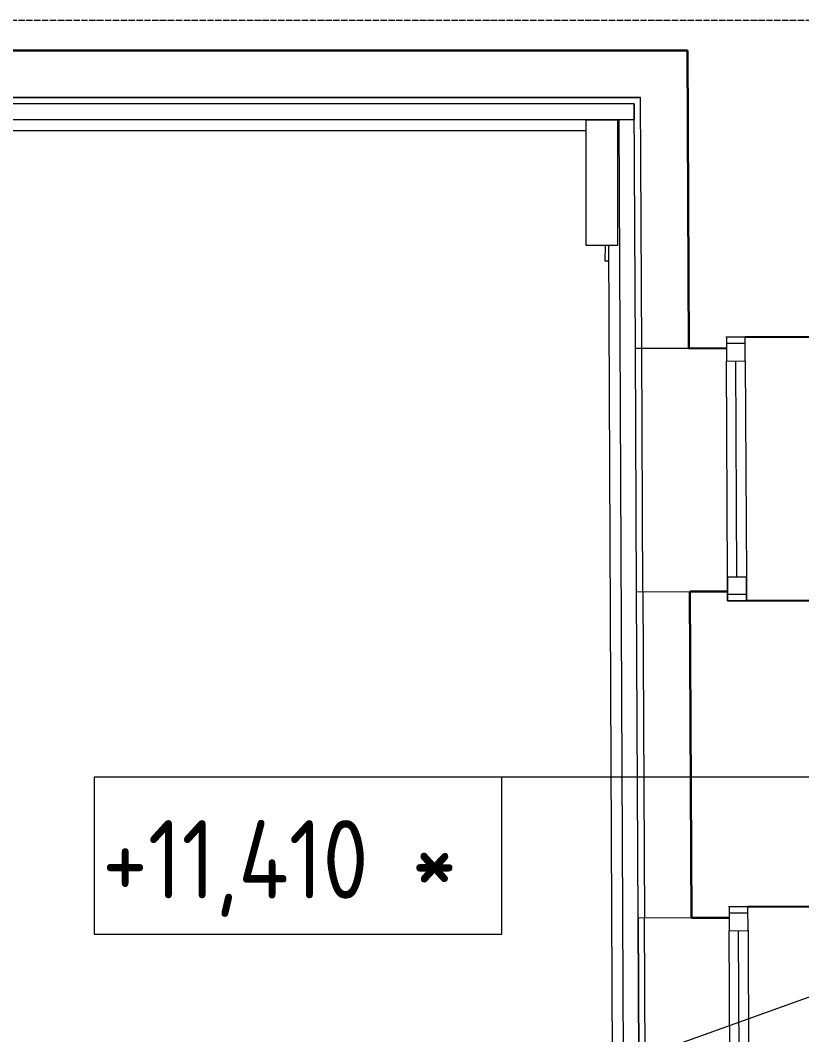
# Model space of a CAD drawing. Header units: millimetres. Extents: x -10438 to 68527, y -5058 to 44223.
# Drawn here: x -2504 to -13, y 5063 to 8295 of the extents above; entities that cross this region are included whole.
import ezdxf

# ---------------------------------------------------------------- set-up
doc = ezdxf.new("R2010")
doc.units = ezdxf.units.MM
doc.linetypes.add('ADSK_Линия сетки', pattern=[25, 20, -2.5, 0, -2.5])
for name, color, linetype, lineweight in [('_ Окна', 7, 'Continuous', 9), ('Аннотация', 7, 'Continuous', 20), ('Окна', 7, 'Continuous', 9), ('Оси', 7, 'Continuous', 9), ('Отметки', 7, 'Continuous', 9), ('Стены наружные', 7, 'Continuous', 18), ('Стены несущие', 7, 'Continuous', 30), ('Стены отделка', 7, 'Continuous', 30)]:
    doc.layers.add(name, color=color, linetype=linetype, lineweight=lineweight)
doc.styles.add('GOST Common_2', font='GOST_Common.ttf', dxfattribs={"width": 0.9, "height": 250})

# ---------------------------------------------------------------- blocks, each defined once
blk = doc.blocks.new('окна_rehau_однопольное_фрамуга_сверху - 800х2240 _нов_ ОК-41-6199555-План потолков 3-го этажа')
at = {"layer": '_ Окна', "lineweight": 18}
for p, q in [((-420, 75), (-420, 135)), ((-420, 135), (-344, 135)), ((-344, 135), (-344, 75)), ((344, 135), (344, 75)), ((420, 135), (344, 135)), ((420, 75), (420, 135)), ((-344, 75), (-420, 75)), ((344, 75), (420, 75))]:
    blk.add_line(p, q, dxfattribs=at)
at = {"layer": '_ Окна'}
for p, q in [((-400, 75), (-400, 135)), ((400, 75), (400, 135)), ((-344, 105), (344, 105))]:
    blk.add_line(p, q, dxfattribs=at)
at = {"layer": 'Окна'}
for p, q in [((-420, 135), (-420, 75)), ((-344, 135), (-420, 135)), ((-344, 135), (344, 135)), ((420, 135), (344, 135)), ((420, 75), (420, 135)), ((-420, 75), (-344, 75)), ((344, 75), (-344, 75)), ((344, 75), (420, 75))]:
    blk.add_line(p, q, dxfattribs=at)
blk = doc.blocks.new('Высотные отметки - Рамка-12095-План потолков 3-го этажа')
at = {"layer": 'Аннотация'}
for p, q in [((-6.5, 0), (-6.5, 5)), ((-6.5, 5), (6.5, 5)), ((6.5, 5), (6.5, 0)), ((6.5, 0), (-6.5, 0))]:
    blk.add_line(p, q, dxfattribs=at)

msp = doc.modelspace()

# ---------------------------------------------------------------- linework, layer by layer
at = {"layer": 'Оси', "linetype": 'ADSK_Линия сетки'}
msp.add_line((-9638.275, 8295), (56004.853, 8295), dxfattribs=at)
at = {"layer": 'Отметки', "lineweight": 20}
for p, q in [((713.373, 5883.08), (-1618.644, 5883.08)), ((1063.274, 5558.596), (-770.43, 4903.069))]:
    msp.add_line(p, q, dxfattribs=at)
at = {"layer": 'Стены наружные'}
for p, q in [((-546.279, 8028.59), (-546.279, 7978.59)), ((-5838.951, 7978.59), (-546.279, 7978.59)), ((-596.042, 7978.59), (-560.849, 578.297)), ((-5838.951, 7943.59), (-699.965, 7943.59)), ((-599.965, 7943.59), (-595.876, 7943.59)), ((-639.71, 7577.642), (-640.083, 7528.534)), ((-629.136, 7577.642), (-595.849, 578.256)), ((-640.083, 7528.534), (-628.902, 7528.449)), ((-543.572, 7249.134), (-542.572, 7249.139)), ((-543.572, 7249.134), (-539.886, 6473.896)), ((-538.886, 6473.918), (-542.572, 7249.139)), ((-518.886, 6474.013), (-522.572, 7249.004)), ((-538.886, 6473.9), (-539.886, 6473.896)), ((-533.931, 5431.973), (-534.931, 5431.969)), ((-534.931, 5431.969), (-531.258, 4659.745)), ((-533.94, 5433.93), (-530.254, 4658.939)), ((-510.255, 4659.034), (-513.94, 5434.025))]:
    msp.add_line(p, q, dxfattribs=at)
at = {"layer": 'Стены несущие'}
for p, q in [((-377.086, 8198.59), (-6774.347, 8198.59)), ((-377.086, 8198.59), (-372.573, 7249.718)), ((-252.741, 7285.288), (-252.746, 7286.288)), ((137.255, 7287.143), (-192.742, 7285.573)), ((-252.575, 7250.288), (-372.573, 7249.718)), ((-368.888, 6474.727), (-248.889, 6475.297)), ((-368.888, 6474.727), (-363.942, 5434.738)), ((-188.747, 6445.583), (108.231, 6446.995)), ((-244.11, 5470.309), (-244.114, 5471.309)), ((145.886, 5472.163), (-184.11, 5470.594)), ((-243.943, 5435.309), (-363.942, 5434.738))]:
    msp.add_line(p, q, dxfattribs=at)
at = {"layer": 'Стены отделка', "lineweight": 9}
for p, q in [((-6774.347, 8198.59), (-527.087, 8198.59)), ((-527.087, 8198.59), (-527.084, 8197.877)), ((-527.084, 8197.877), (-377.086, 8198.59)), ((-526.374, 8048.59), (-6923.436, 8048.59)), ((-6923.417, 8048.59), (-546.374, 8048.59)), ((-546.374, 8048.495), (-526.374, 8048.59)), ((-522.572, 7249.004), (-526.374, 8048.59)), ((-546.279, 8028.59), (-6943.315, 8028.59)), ((-542.572, 7249.139), (-546.279, 8028.59)), ((-699.965, 7577.642), (-699.965, 7977.642)), ((-699.965, 7977.642), (-599.965, 7977.642)), ((-599.965, 7977.642), (-599.965, 7577.642)), ((-599.965, 7577.642), (-699.965, 7577.642)), ((-372.573, 7249.718), (-542.571, 7248.909)), ((-538.886, 6473.918), (-368.888, 6474.727)), ((-533.94, 5433.93), (-538.886, 6473.918)), ((-518.886, 6474.013), (-513.94, 5434.025)), ((-363.942, 5434.738), (-533.94, 5433.93))]:
    msp.add_line(p, q, dxfattribs=at)

# ---------------------------------------------------------------- block references
at = {"layer": 'Окна', "rotation": 90.2724741501968}
for p in [(-115.745, 6865.935), (-107.114, 5050.955)]:
    msp.add_blockref('окна_rehau_однопольное_фрамуга_сверху - 800х2240 _нов_ ОК-41-6199555-План потолков 3-го этажа', p, dxfattribs=at)
at = {"layer": 'Отметки', "lineweight": 20, "extrusion": (0, 0, -1), "xscale": 99.99999999999993, "yscale": 99.99999999999993, "zscale": 99.99999999999993, "rotation": 180}
msp.add_blockref('Высотные отметки - Рамка-12095-План потолков 3-го этажа', (1618.644, 5883.08), dxfattribs=at)

# ---------------------------------------------------------------- texts
at = {"layer": 'Отметки', "lineweight": 20, "insert": (-2243.217, 5746.539), "char_height": 250, "width": 1366.73497, "attachment_point": 1, "line_spacing_factor": 1.022761, "style": 'GOST Common_2'}
msp.add_mtext('+11,410 *', dxfattribs=at)

doc.saveas('drawing.dxf')
